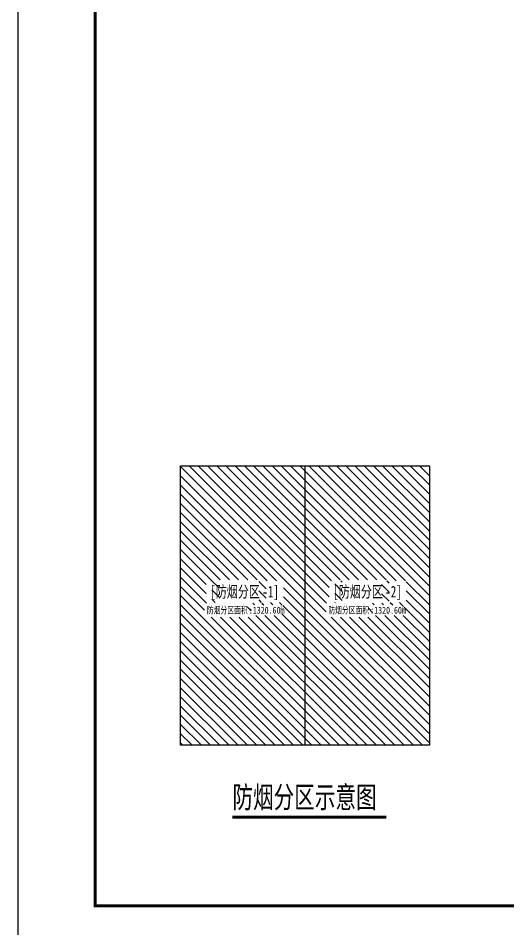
# Model space of a CAD drawing. Header units: millimetres. Extents: x 4455189 to 4808172, y 18512388 to 19204582.
# Drawn here: x 4682022 to 4705875, y 18842751 to 18887131 of the extents above; entities that cross this region are included whole.
import ezdxf

# ---------------------------------------------------------------- set-up
doc = ezdxf.new("R2010")
doc.units = ezdxf.units.MM
doc.header["$LTSCALE"] = 1000
doc.header["$MEASUREMENT"] = 0
for name, color, linetype in [('0 - 填充', 251, 'Continuous'), ('00-人防文字', 140, 'Continuous'), ('AXIS_外部', 171, 'Continuous'), ('DIM_SYMB', 165, 'Continuous'), ('PUB_TEXT', 7, 'Continuous'), ('TK', 4, 'Continuous')]:
    doc.layers.add(name, color=color, linetype=linetype)
doc.styles.add('HT', font='simhei.ttf', dxfattribs={"width": 0.7})

# ---------------------------------------------------------------- blocks, each defined once
blk = doc.blocks.new('GeYuanFrame_86730763', base_point=(20.09, 4.53))
at = {"layer": 'TK'}
blk.add_lwpolyline([(20.09, 4.53), (20.09, 598.53), (861.09, 598.53), (861.09, 4.53)], close=True, dxfattribs=at)
at = {"layer": 'TK', "const_width": 1}
blk.add_lwpolyline([(45.09, 588.53), (851.09, 588.53), (851.09, 14.53), (45.09, 14.53)], close=True, dxfattribs=at)

msp = doc.modelspace()

# ---------------------------------------------------------------- hatches: boundary and pattern name
at = {"layer": '0 - 填充'}
h = msp.add_hatch(dxfattribs=at)
h.set_pattern_fill('ANSI31', color=256, scale=200, angle=270, style=0)
h.set_pattern_definition([(315, (0, 0), (224.506403, 224.506403), [])])
h.paths.add_polyline_path([(4689934.5, 18865313), (4702054.5, 18865313), (4702054.5, 18851693), (4689934.5, 18851693)])
edge = h.paths.add_edge_path(flags=16)
edge.add_line((4691185.9, 18858656.6), (4691822.3, 18858656.6))
edge.add_line((4691822.3, 18858656.6), (4691822.3, 18859715.1))
edge.add_line((4691822.3, 18859715.1), (4691185.9, 18859715.1))
edge.add_line((4691185.9, 18859715.1), (4691185.9, 18858656.6))
edge.add_line((4691456.8, 18858621.8), (4694103.3, 18858621.8))
edge.add_line((4694103.3, 18858621.8), (4694103.3, 18859756.3))
edge.add_line((4694103.3, 18859756.3), (4691456.8, 18859756.3))
edge.add_line((4691456.8, 18859756.3), (4691456.8, 18858621.8))
edge.add_line((4693737.8, 18858656.6), (4694941.3, 18858656.6))
edge.add_line((4694941.3, 18858656.6), (4694941.3, 18859715.1))
edge.add_line((4694941.3, 18859715.1), (4693737.8, 18859715.1))
edge.add_line((4693737.8, 18859715.1), (4693737.8, 18858656.6))
edge = h.paths.add_edge_path(flags=16)
edge.add_line((4691101.6, 18857944.3), (4693370, 18857944.3))
edge.add_line((4693370, 18857944.3), (4693370, 18858625))
edge.add_line((4693370, 18858625), (4691101.6, 18858625))
edge.add_line((4691101.6, 18858625), (4691101.6, 18857944.3))
edge.add_line((4693171.1, 18858023.5), (4694873.2, 18858023.5))
edge.add_line((4694873.2, 18858023.5), (4694873.2, 18858536.2))
edge.add_line((4694873.2, 18858536.2), (4693171.1, 18858536.2))
edge.add_line((4693171.1, 18858536.2), (4693171.1, 18858023.5))
edge.add_line((4694746.4, 18858294.6), (4694914.1, 18858294.6))
edge.add_line((4694914.1, 18858294.6), (4694914.1, 18858542.4))
edge.add_line((4694914.1, 18858542.4), (4694746.4, 18858542.4))
edge.add_line((4694746.4, 18858542.4), (4694746.4, 18858294.6))
edge = h.paths.add_edge_path(flags=16)
edge.add_line((4697176.3, 18858656.6), (4697812.7, 18858656.6))
edge.add_line((4697812.7, 18858656.6), (4697812.7, 18859715.1))
edge.add_line((4697812.7, 18859715.1), (4697176.3, 18859715.1))
edge.add_line((4697176.3, 18859715.1), (4697176.3, 18858656.6))
edge.add_line((4697447.2, 18858621.8), (4700093.7, 18858621.8))
edge.add_line((4700093.7, 18858621.8), (4700093.7, 18859756.3))
edge.add_line((4700093.7, 18859756.3), (4697447.2, 18859756.3))
edge.add_line((4697447.2, 18859756.3), (4697447.2, 18858621.8))
edge.add_line((4699728.2, 18858656.6), (4700931.6, 18858656.6))
edge.add_line((4700931.6, 18858656.6), (4700931.6, 18859715.1))
edge.add_line((4700931.6, 18859715.1), (4699728.2, 18859715.1))
edge.add_line((4699728.2, 18859715.1), (4699728.2, 18858656.6))
edge = h.paths.add_edge_path(flags=16)
edge.add_line((4697018.1, 18857944.3), (4699286.5, 18857944.3))
edge.add_line((4699286.5, 18857944.3), (4699286.5, 18858625))
edge.add_line((4699286.5, 18858625), (4697018.1, 18858625))
edge.add_line((4697018.1, 18858625), (4697018.1, 18857944.3))
edge.add_line((4699087.6, 18858023.5), (4700789.6, 18858023.5))
edge.add_line((4700789.6, 18858023.5), (4700789.6, 18858536.2))
edge.add_line((4700789.6, 18858536.2), (4699087.6, 18858536.2))
edge.add_line((4699087.6, 18858536.2), (4699087.6, 18858023.5))
edge.add_line((4700662.9, 18858294.6), (4700830.6, 18858294.6))
edge.add_line((4700830.6, 18858294.6), (4700830.6, 18858542.4))
edge.add_line((4700830.6, 18858542.4), (4700662.9, 18858542.4))
edge.add_line((4700662.9, 18858542.4), (4700662.9, 18858294.6))

# ---------------------------------------------------------------- linework, layer by layer
at = {"layer": 'AXIS_外部'}
msp.add_line((4695994.5, 18865313), (4695994.5, 18851693), dxfattribs=at)
msp.add_lwpolyline([(4689934.5, 18865313), (4702054.5, 18865313), (4702054.5, 18851693), (4689934.5, 18851693)], close=True, dxfattribs=at)
at = {"layer": 'DIM_SYMB', "const_width": 140}
msp.add_lwpolyline([(4692457.2, 18848195.7), (4699952.8, 18848195.7)], dxfattribs=at)

# ---------------------------------------------------------------- block references
at = {"layer": 'AXIS_外部', "xscale": 150, "yscale": 150, "zscale": 150}
msp.add_blockref('GeYuanFrame_86730763', (4682021.6, 18842374.7), dxfattribs=at)

# ---------------------------------------------------------------- texts
at = {"layer": '00-人防文字', "style": 'HT', "width": 0.7}
for s, height, p in [('[', 563.3, (4691362.3, 18858899.5)), ('防烟分区', 563.29, (4691645.8, 18858899.5)), ('-1]', 563.29, (4693914.2, 18858899.5)), ('[', 563.3, (4697352.7, 18858899.5)), ('防烟分区', 563.29, (4697636.2, 18858899.5)), ('-2]', 563.29, (4699904.6, 18858899.5)), ('防烟分区面积', 337.97, (4691215.1, 18858110.9)), (':1320.60m', 337.97, (4693256.6, 18858110.9)), ('2', 169, (4694787.7, 18858335.9)), ('防烟分区面积', 337.97, (4697131.5, 18858110.9)), (':1320.60m', 337.97, (4699173.1, 18858110.9)), ('2', 169, (4700704.2, 18858335.9))]:
    msp.add_text(s, height=height, dxfattribs=at).set_placement(p)
at = {"layer": 'PUB_TEXT', "style": 'HT', "width": 0.7}
msp.add_text('防烟分区示意图', height=1051.48, dxfattribs=at).set_placement((4692457.2, 18848641.1))

doc.saveas('drawing.dxf')
